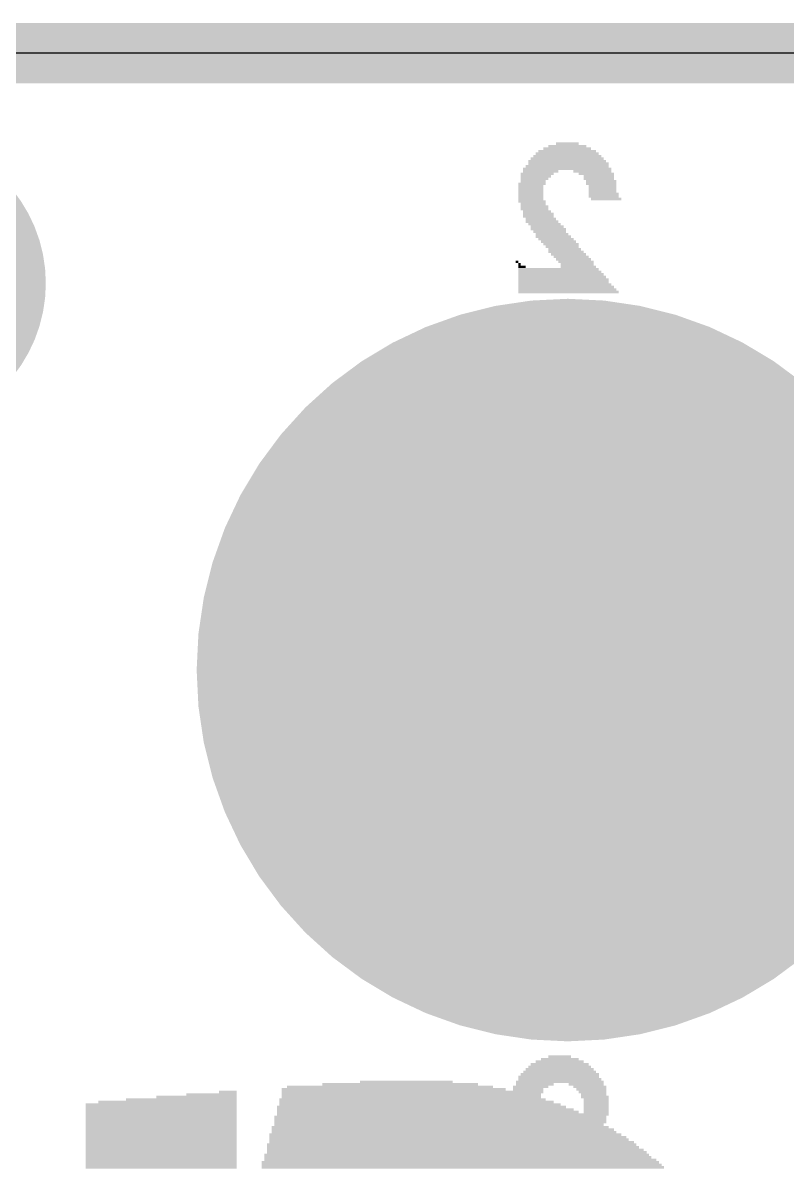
# Model space of a CAD drawing. Extents: x 0 to 53.3, y -0.3 to 28.3.
# Drawn here: x 21.16 to 27.59, y 16.03 to 25.65 of the extents above; entities that cross this region are included whole.
import ezdxf

# ---------------------------------------------------------------- set-up
doc = ezdxf.new("R2010")
doc.units = 0
for name, color, linetype in [('1', 12, 'CONTINUOUS'), ('16', 5, 'CONTINUOUS'), ('17', 110, 'CONTINUOUS'), ('20', 4, 'CONTINUOUS'), ('200', 132, 'CONTINUOUS'), ('201', 6, 'CONTINUOUS'), ('21', 40, 'CONTINUOUS')]:
    doc.layers.add(name, color=color, linetype=linetype)

# ---------------------------------------------------------------- blocks, each defined once
blk = doc.blocks.new('ROUNDP')
at = {"const_width": 0.5}
blk.add_lwpolyline([(0, -0.25, 1), (0, 0.25, 1), (0, -0.25)], format="xyb", dxfattribs=at)
blk = doc.blocks.new('RECT')
blk.add_solid([(-0.5, -0.5), (0.5, -0.5), (-0.5, 0.5), (0.5, 0.5)])

msp = doc.modelspace()

# ---------------------------------------------------------------- linework, layer by layer
at = {"layer": '1'}
for points, const_width in [([(0.254, 25.4), (51.562, 25.4)], 0.508), ([(25.7429, 20.208), (28.814, 20.208)], 0.4064)]:
    msp.add_lwpolyline(points, dxfattribs=dict(at, const_width=const_width))
for points, const_width in [([(25.7429, 17.5918, 1), (25.7429, 22.8242, 1), (25.7429, 17.5918)], 1.016), ([(25.7429, 20.3096, 1), (25.7429, 20.1064)], 0.2032)]:
    msp.add_lwpolyline(points, format="xyb", dxfattribs=dict(at, const_width=const_width))
at = {"layer": '16', "const_width": 0.508}
msp.add_lwpolyline([(0.254, 25.4), (51.562, 25.4)], dxfattribs=at)
at = {"layer": '20'}
msp.add_line((48.6, 25.4), (3.2, 25.4), dxfattribs=at)
at = {"layer": '21', "const_width": 0.3048}
msp.add_lwpolyline([(20.1043, 22.3702, 1), (20.1043, 24.555, 1), (20.1043, 22.3702)], format="xyb", dxfattribs=at)

# ---------------------------------------------------------------- block references
at = {"layer": '17', "xscale": 5.266, "yscale": 5.266}
msp.add_blockref('ROUNDP', (25.7429, 20.208), dxfattribs=at)
msp.add_blockref('ROUNDP', (25.7429, 20.208), dxfattribs=at)
at = {"layer": '200'}
for p, xscale, yscale in [((25.6756, 16.9333), 0.3175, 0.0211), ((25.6756, 16.9545), 0.1905, 0.0213), ((25.6756, 16.8275), 0.6121, 0.0213), ((25.6756, 16.8487), 0.5715, 0.0211), ((25.6743, 16.8698), 0.5283, 0.0211), ((25.6743, 16.891), 0.4877, 0.0213), ((25.6756, 16.9122), 0.4039, 0.0211), ((25.6756, 16.7428), 0.7391, 0.0211), ((25.6654, 16.7852), 0.6782, 0.0211), ((25.6756, 16.764), 0.6985, 0.0213), ((25.6756, 16.8063), 0.6579, 0.0211), ((25.3898, 16.637), 0.254, 0.0213), ((25.4318, 16.7005), 0.2972, 0.0213), ((25.4102, 16.6793), 0.254, 0.0211), ((25.4102, 16.6582), 0.254, 0.0211), ((25.4648, 16.7217), 0.3175, 0.0211), ((25.8978, 16.7217), 0.2946, 0.0211), ((25.9296, 16.7005), 0.2769, 0.0213), ((25.941, 16.6793), 0.254, 0.0211), ((25.9512, 16.6582), 0.2337, 0.0211), ((25.9613, 16.637), 0.2134, 0.0213), ((25.3898, 16.6158), 0.254, 0.0211), ((25.3797, 16.5947), 0.2337, 0.0211), ((25.3797, 16.5735), 0.2337, 0.0213), ((25.3797, 16.5523), 0.2337, 0.0211), ((25.9715, 16.6158), 0.2337, 0.0211), ((25.9829, 16.5947), 0.2108, 0.0211), ((25.9829, 16.5735), 0.2108, 0.0213), ((25.9829, 16.5523), 0.2108, 0.0211), ((25.3467, 16.4888), 0.254, 0.0211), ((25.3695, 16.5312), 0.254, 0.0211), ((25.3695, 16.51), 0.254, 0.0213), ((25.9715, 16.4677), 0.2337, 0.0211), ((25.9613, 16.4465), 0.2134, 0.0213), ((25.9829, 16.5312), 0.2108, 0.0211), ((25.9829, 16.51), 0.2108, 0.0213), ((25.9829, 16.4888), 0.2108, 0.0211), ((25.9182, 16.3618), 0.254, 0.0211), ((25.9296, 16.383), 0.2311, 0.0213), ((25.9512, 16.4253), 0.2337, 0.0211), ((25.9512, 16.4042), 0.2337, 0.0211), ((25.8445, 16.256), 0.2743, 0.0213), ((25.8661, 16.2772), 0.2769, 0.0211), ((25.8877, 16.2983), 0.2743, 0.0211), ((25.8978, 16.3195), 0.254, 0.0213), ((25.9182, 16.3407), 0.254, 0.0211), ((25.7912, 16.1713), 0.2946, 0.0211), ((25.8013, 16.1925), 0.2743, 0.0213), ((25.8331, 16.2348), 0.2972, 0.0211), ((25.8229, 16.2137), 0.2769, 0.0211), ((25.6972, 16.0655), 0.2743, 0.0213), ((25.7289, 16.1078), 0.2972, 0.0211), ((25.7175, 16.0867), 0.2743, 0.0211), ((25.7492, 16.129), 0.2972, 0.0213), ((25.7708, 16.1502), 0.2946, 0.0211), ((25.6654, 16.0232), 0.2972, 0.0211), ((25.6858, 16.0443), 0.2972, 0.0211)]:
    msp.add_blockref('RECT', p, dxfattribs=dict(at, xscale=xscale, yscale=yscale))
at = {"layer": '201', "rotation": 180}
for p, xscale, yscale in [((25.7391, 24.638), 0.1905, 0.0213), ((25.7391, 24.5322), 0.5715, 0.0211), ((25.7378, 24.5533), 0.5283, 0.0211), ((25.7378, 24.5745), 0.4877, 0.0213), ((25.7378, 24.5957), 0.4013, 0.0211), ((25.7391, 24.6168), 0.3175, 0.0211), ((25.7378, 24.4263), 0.7417, 0.0211), ((25.7391, 24.4475), 0.6985, 0.0213), ((25.7492, 24.4687), 0.6782, 0.0211), ((25.7378, 24.4898), 0.6553, 0.0211), ((25.7378, 24.511), 0.6147, 0.0213), ((25.4851, 24.384), 0.2769, 0.0213), ((25.4737, 24.3628), 0.254, 0.0211), ((25.4635, 24.3417), 0.2337, 0.0211), ((25.5156, 24.4052), 0.2972, 0.0211), ((25.9499, 24.4052), 0.3175, 0.0211), ((25.9829, 24.384), 0.2972, 0.0213), ((26.0045, 24.3628), 0.254, 0.0211), ((26.0045, 24.3417), 0.254, 0.0211), ((25.4419, 24.2993), 0.2311, 0.0211), ((25.4318, 24.2782), 0.2108, 0.0211), ((25.4318, 24.257), 0.2108, 0.0213), ((25.4318, 24.2358), 0.2108, 0.0211), ((25.4521, 24.3205), 0.2108, 0.0213), ((26.0248, 24.3205), 0.254, 0.0213), ((26.0248, 24.2993), 0.254, 0.0211), ((26.035, 24.2782), 0.2337, 0.0211), ((26.035, 24.257), 0.2337, 0.0213), ((26.035, 24.2358), 0.2337, 0.0211), ((25.4318, 24.2147), 0.2108, 0.0211), ((25.4318, 24.1935), 0.2108, 0.0213), ((25.4318, 24.1723), 0.2108, 0.0211), ((25.4419, 24.1512), 0.2311, 0.0211), ((26.0452, 24.2147), 0.254, 0.0211), ((26.0452, 24.1935), 0.254, 0.0213), ((26.0655, 24.1723), 0.254, 0.0211), ((25.4521, 24.13), 0.2108, 0.0213), ((25.4635, 24.1088), 0.2337, 0.0211), ((25.4635, 24.0877), 0.2337, 0.0211), ((25.4838, 24.0665), 0.2337, 0.0213), ((25.4953, 24.0453), 0.2565, 0.0211), ((25.4953, 24.0242), 0.2565, 0.0211), ((25.5168, 24.003), 0.254, 0.0213), ((25.527, 23.9818), 0.2743, 0.0211), ((25.5473, 23.9607), 0.2743, 0.0211), ((25.5689, 23.9395), 0.2769, 0.0213), ((25.5791, 23.9183), 0.2972, 0.0211), ((25.5905, 23.8972), 0.2743, 0.0211), ((25.6108, 23.876), 0.2743, 0.0213), ((25.6223, 23.8548), 0.2972, 0.0211), ((25.6426, 23.8337), 0.2972, 0.0211), ((25.6642, 23.8125), 0.2946, 0.0213), ((25.6858, 23.7913), 0.2972, 0.0211), ((25.6959, 23.7702), 0.2769, 0.0211), ((25.7289, 23.7278), 0.2972, 0.0211), ((25.7175, 23.749), 0.2743, 0.0213), ((25.7492, 23.7067), 0.2972, 0.0211), ((25.7708, 23.6855), 0.2946, 0.0213), ((25.7912, 23.6643), 0.2946, 0.0211), ((25.3149, 23.6432), 0.0229, 0.0211), ((25.3365, 23.622), 0.0203, 0.0213), ((25.3581, 23.6008), 0.0635, 0.0211), ((25.6642, 23.5797), 0.6756, 0.0211), ((25.8128, 23.6432), 0.2972, 0.0211), ((25.8229, 23.622), 0.2769, 0.0213), ((25.8331, 23.6008), 0.2972, 0.0211), ((25.6756, 23.5585), 0.6985, 0.0213), ((25.7073, 23.495), 0.762, 0.0213), ((25.7073, 23.4738), 0.762, 0.0211), ((25.6858, 23.5373), 0.7188, 0.0211), ((25.6959, 23.5162), 0.7391, 0.0211), ((25.7289, 23.4315), 0.8052, 0.0213), ((25.7492, 23.3892), 0.8458, 0.0211), ((25.7175, 23.4527), 0.7823, 0.0211), ((25.7391, 23.4103), 0.8255, 0.0211), ((24.384, 16.7428), 0.7823, 0.0211), ((22.7444, 16.637), 0.4242, 0.0213), ((22.8816, 16.6582), 0.1499, 0.0211), ((24.2773, 16.6793), 1.8847, 0.0211), ((24.3307, 16.6582), 1.9914, 0.0211), ((24.3726, 16.637), 2.0752, 0.0213), ((24.2456, 16.7005), 1.7348, 0.0213), ((24.3307, 16.7217), 1.3106, 0.0211), ((22.3203, 16.5523), 1.2725, 0.0211), ((22.3736, 16.5735), 1.1659, 0.0213), ((22.4904, 16.5947), 0.9322, 0.0211), ((22.6174, 16.6158), 0.6782, 0.0211), ((24.4361, 16.5947), 2.2428, 0.0211), ((24.4691, 16.5735), 2.3089, 0.0213), ((24.4996, 16.5523), 2.3698, 0.0211), ((24.4043, 16.6158), 2.1387, 0.0211), ((22.3203, 16.5312), 1.2725, 0.0211), ((22.3203, 16.51), 1.2725, 0.0213), ((22.3203, 16.4888), 1.2725, 0.0211), ((22.3203, 16.4677), 1.2725, 0.0211), ((22.3203, 16.4465), 1.2725, 0.0213), ((24.5948, 16.4465), 2.6467, 0.0213), ((24.511, 16.5312), 2.4333, 0.0211), ((24.5643, 16.4888), 2.54, 0.0211), ((24.5859, 16.4677), 2.5832, 0.0211), ((24.5428, 16.51), 2.4968, 0.0213), ((22.3203, 16.4253), 1.2725, 0.0211), ((22.3203, 16.4042), 1.2725, 0.0211), ((22.3203, 16.383), 1.2725, 0.0213), ((22.3203, 16.3618), 1.2725, 0.0211), ((24.6698, 16.3618), 2.8372, 0.0211), ((24.6266, 16.4253), 2.7102, 0.0211), ((24.6367, 16.4042), 2.7305, 0.0211), ((24.6583, 16.383), 2.7737, 0.0213), ((22.3203, 16.3407), 1.2725, 0.0211), ((22.3203, 16.3195), 1.2725, 0.0213), ((22.3203, 16.2983), 1.2725, 0.0211), ((22.3203, 16.2772), 1.2725, 0.0211), ((22.3203, 16.256), 1.2725, 0.0213), ((24.7117, 16.2983), 2.9616, 0.0211), ((24.7333, 16.2772), 3.0048, 0.0211), ((24.7434, 16.256), 3.0251, 0.0213), ((24.6913, 16.3407), 2.8804, 0.0211), ((24.7015, 16.3195), 2.9007, 0.0213), ((22.3203, 16.2348), 1.2725, 0.0211), ((22.3203, 16.2137), 1.2725, 0.0211), ((22.3203, 16.1925), 1.2725, 0.0213), ((22.3203, 16.1713), 1.2725, 0.0211), ((24.765, 16.2137), 3.109, 0.0211), ((24.7764, 16.1925), 3.1318, 0.0213), ((24.7968, 16.1713), 3.1725, 0.0211), ((24.765, 16.2348), 3.0683, 0.0211), ((22.3203, 16.1502), 1.2725, 0.0211), ((22.3203, 16.129), 1.2725, 0.0213), ((22.3203, 16.1078), 1.2725, 0.0211), ((22.3203, 16.0867), 1.2725, 0.0211), ((22.3203, 16.0655), 1.2725, 0.0213), ((24.8387, 16.0655), 3.3426, 0.0213), ((24.8069, 16.129), 3.2385, 0.0213), ((24.8171, 16.1078), 3.2588, 0.0211), ((24.8387, 16.0867), 3.302, 0.0211), ((24.8082, 16.1502), 3.1953, 0.0211), ((22.3203, 16.0443), 1.2725, 0.0211), ((22.3203, 16.0232), 1.2725, 0.0211), ((24.8501, 16.0443), 3.3655, 0.0211), ((24.8603, 16.0232), 3.3858, 0.0211)]:
    msp.add_blockref('RECT', p, dxfattribs=dict(at, xscale=xscale, yscale=yscale))

doc.saveas('drawing.dxf')
